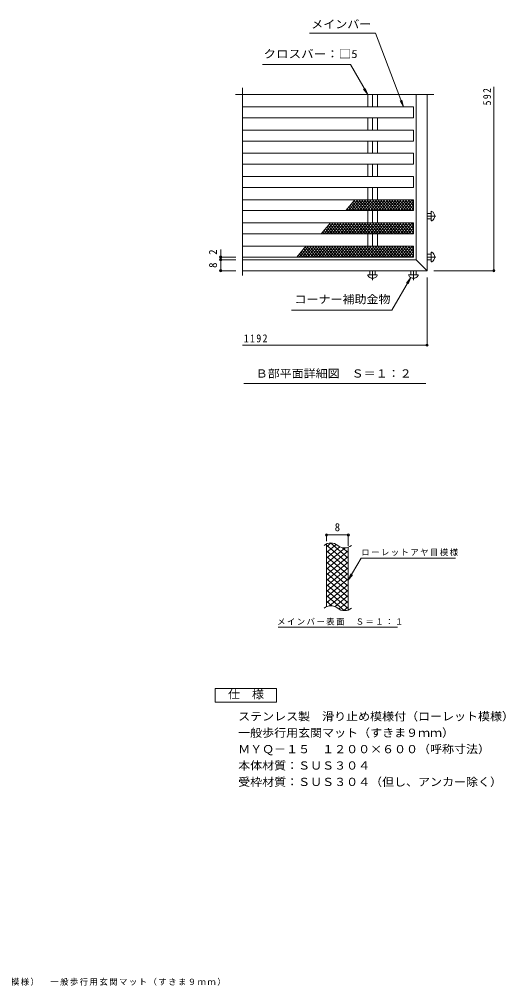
# Model space of a CAD drawing. Units: millimetres on the paper, enlarged 5 times, with parts at other scales. Extents: x -951 to 1082, y -967 to 875.
# Drawn here: x 190 to 1082, y -946 to 824 of the extents above; entities that cross this region are included whole.
import ezdxf
from ezdxf.enums import TextEntityAlignment as Align

# ---------------------------------------------------------------- set-up
doc = ezdxf.new("R2010")
doc.units = ezdxf.units.MM
doc.header["$LTSCALE"] = 5
doc.header["$PDMODE"] = 32
doc.header["$PDSIZE"] = 4
doc.linetypes.add('CHAIN1', pattern=[8, 5, -1, 1, -1])
for name, color, linetype, lineweight in [('D-1', 2, 'Continuous', 9), ('D-2', 3, 'Continuous', 9), ('D-4', 7, 'Continuous', 9), ('D-5', 7, 'Continuous', 9), ('F-0_F-0ﾚｲﾔ', 3, 'Continuous', 9), ('F-2_F-2ﾚｲﾔ', 3, 'Continuous', 9), ('F-4_F-4ﾚｲﾔ', 7, 'Continuous', 9), ('F-5_F-5ﾚｲﾔ', 7, 'Continuous', 9)]:
    doc.layers.add(name, color=color, linetype=linetype, lineweight=lineweight)
doc.styles.add('ＭＳ ゴシック', font='')
doc.styles.get('ＭＳ ゴシック').set_extended_font_data('MS Gothic')

msp = doc.modelspace()

# ---------------------------------------------------------------- linework, layer by layer
at = {"layer": 'D-1'}
for p, q in [((599.227, 699.052), (599.227, 354.951)), ((586.584, 686.402), (949.888, 686.402)), ((917.644, 686.402), (917.644, 383.903)), ((937.644, 686.402), (937.644, 363.903)), ((945.144, 468.903), (937.644, 468.903)), ((945.144, 472.653), (945.144, 455.153)), ((945.144, 472.653), (946.644, 472.521)), ((945.144, 458.903), (937.644, 458.903)), ((946.644, 455.284), (945.144, 455.153)), ((945.144, 393.903), (937.644, 393.903)), ((945.144, 397.653), (945.144, 380.153)), ((946.644, 397.521), (945.144, 397.653)), ((917.644, 383.903), (599.227, 383.903)), ((917.644, 383.903), (937.644, 363.903)), ((945.144, 383.903), (937.644, 383.903)), ((945.144, 380.153), (946.644, 380.284)), ((937.644, 363.903), (599.227, 363.903)), ((846.394, 356.403), (828.894, 356.403)), ((828.894, 356.403), (829.025, 354.903)), ((832.644, 356.403), (832.644, 363.903)), ((842.644, 356.403), (842.644, 363.903)), ((846.394, 356.403), (846.263, 354.903)), ((921.394, 356.403), (903.894, 356.403)), ((903.894, 356.403), (904.025, 354.903)), ((907.644, 356.403), (907.644, 363.903)), ((917.644, 356.403), (917.644, 363.903)), ((921.263, 354.903), (921.394, 356.403))]:
    msp.add_line(p, q, dxfattribs=at)
at = {"layer": 'D-1', "linetype": 'CHAIN1'}
for p, q in [((937.644, 463.903), (953.903, 463.903)), ((937.644, 388.903), (953.903, 388.903)), ((837.644, 346.547), (837.644, 363.903)), ((912.644, 346.76), (912.644, 363.903))]:
    msp.add_line(p, q, dxfattribs=at)
at = {"layer": 'D-1'}
for centre, start, end in [((941.715, 463.903), 299.76143, 60.23856), ((941.715, 388.903), 299.76143, 60.23856), ((837.644, 359.831), 209.76143, 330.23856), ((912.644, 359.831), 209.76143, 330.23856)]:
    msp.add_arc(centre, 9.928, start, end, dxfattribs=at)
at = {"layer": 'D-2'}
for p, q in [((828.805, 663.902), (828.805, 686.402)), ((837.644, 663.902), (837.644, 686.402)), ((846.483, 663.902), (846.483, 686.402)), ((912.644, 663.902), (599.227, 663.902)), ((828.805, 621.402), (828.805, 643.902)), ((837.644, 621.402), (837.644, 643.902)), ((846.483, 621.402), (846.483, 643.902)), ((912.644, 621.402), (599.227, 621.402)), ((828.805, 578.902), (828.805, 601.402)), ((837.644, 578.902), (837.644, 601.402)), ((846.483, 578.902), (846.483, 601.402)), ((912.644, 578.902), (599.227, 578.902)), ((828.805, 536.402), (828.805, 558.902)), ((837.644, 536.402), (837.644, 558.902)), ((846.483, 536.402), (846.483, 558.902)), ((912.644, 536.402), (599.227, 536.402)), ((828.805, 493.902), (828.805, 516.402)), ((837.644, 493.902), (837.644, 516.402)), ((846.483, 493.902), (846.483, 516.402)), ((912.644, 493.902), (599.227, 493.902)), ((805.437, 493.902), (788.655, 473.903)), ((810.437, 493.902), (793.655, 473.903)), ((799.144, 473.903), (793.899, 480.153)), ((804.144, 473.903), (796.399, 483.132)), ((815.437, 493.902), (798.655, 473.903)), ((809.144, 473.903), (798.899, 486.111)), ((814.144, 473.903), (801.399, 489.091)), ((820.437, 493.902), (803.655, 473.903)), ((819.144, 473.903), (803.899, 492.07)), ((824.144, 473.903), (807.362, 493.902)), ((825.437, 493.902), (808.655, 473.903)), ((829.144, 473.903), (812.362, 493.902)), ((830.437, 493.902), (813.655, 473.903)), ((834.144, 473.903), (817.362, 493.902)), ((835.437, 493.902), (818.655, 473.903)), ((839.144, 473.903), (822.362, 493.902)), ((840.437, 493.902), (823.655, 473.903)), ((844.144, 473.903), (827.362, 493.902)), ((845.437, 493.902), (828.655, 473.903)), ((849.144, 473.903), (832.362, 493.902)), ((850.437, 493.902), (833.655, 473.903)), ((854.144, 473.903), (837.362, 493.902)), ((855.437, 493.902), (838.655, 473.903)), ((859.144, 473.903), (842.362, 493.902)), ((860.437, 493.902), (843.655, 473.903)), ((864.144, 473.903), (847.362, 493.902)), ((865.437, 493.902), (848.655, 473.903)), ((869.144, 473.903), (852.362, 493.902)), ((870.437, 493.902), (853.655, 473.903)), ((874.144, 473.903), (857.362, 493.902)), ((875.437, 493.902), (858.655, 473.903)), ((879.144, 473.903), (862.362, 493.902)), ((880.437, 493.902), (863.655, 473.903)), ((884.144, 473.903), (867.362, 493.902)), ((885.437, 493.902), (868.655, 473.903)), ((889.144, 473.903), (872.362, 493.902)), ((890.437, 493.902), (873.655, 473.903)), ((894.144, 473.903), (877.362, 493.902)), ((895.437, 493.902), (878.655, 473.903)), ((899.144, 473.903), (882.362, 493.902)), ((900.437, 493.902), (883.655, 473.903)), ((904.144, 473.903), (887.362, 493.902)), ((905.437, 493.902), (888.655, 473.903)), ((909.144, 473.903), (892.362, 493.902)), ((910.437, 493.902), (893.655, 473.903)), ((912.644, 475.69), (897.362, 493.902)), ((912.644, 490.574), (898.655, 473.903)), ((912.644, 482.841), (903.362, 493.902)), ((912.644, 484.615), (903.655, 473.903)), ((912.644, 489.991), (909.362, 493.902)), ((794.144, 473.903), (791.399, 477.173)), ((828.805, 451.403), (828.805, 473.903)), ((837.644, 451.403), (837.644, 473.903)), ((846.483, 451.403), (846.483, 473.903)), ((912.644, 477.464), (909.655, 473.903)), ((912.644, 451.403), (599.227, 451.403)), ((760.437, 451.403), (743.655, 431.403)), ((765.437, 451.403), (748.655, 431.403)), ((770.437, 451.403), (753.655, 431.403)), ((764.144, 431.403), (753.899, 443.611)), ((769.144, 431.403), (756.399, 446.591)), ((775.437, 451.403), (758.655, 431.403)), ((774.144, 431.403), (758.899, 449.57)), ((779.144, 431.403), (762.362, 451.403)), ((780.437, 451.403), (763.655, 431.403)), ((784.144, 431.403), (767.362, 451.403)), ((785.437, 451.403), (768.655, 431.403)), ((789.144, 431.403), (772.362, 451.403)), ((790.437, 451.403), (773.655, 431.403)), ((794.144, 431.403), (777.362, 451.403)), ((795.437, 451.403), (778.655, 431.403)), ((799.144, 431.403), (782.362, 451.403)), ((800.437, 451.403), (783.655, 431.403)), ((804.144, 431.403), (787.362, 451.403)), ((805.437, 451.403), (788.655, 431.403)), ((809.144, 431.403), (792.362, 451.403)), ((810.437, 451.403), (793.655, 431.403)), ((814.144, 431.403), (797.362, 451.403)), ((815.437, 451.403), (798.655, 431.403)), ((819.144, 431.403), (802.362, 451.403)), ((820.437, 451.403), (803.655, 431.403)), ((824.144, 431.403), (807.362, 451.403)), ((825.437, 451.403), (808.655, 431.403)), ((829.144, 431.403), (812.362, 451.403)), ((830.437, 451.403), (813.655, 431.403)), ((834.144, 431.403), (817.362, 451.403)), ((835.437, 451.403), (818.655, 431.403)), ((839.144, 431.403), (822.362, 451.403)), ((840.437, 451.403), (823.655, 431.403)), ((844.144, 431.403), (827.362, 451.403)), ((845.437, 451.403), (828.655, 431.403)), ((849.144, 431.403), (832.362, 451.403)), ((850.437, 451.403), (833.655, 431.403)), ((854.144, 431.403), (837.362, 451.403)), ((855.437, 451.403), (838.655, 431.403)), ((859.144, 431.403), (842.362, 451.403)), ((860.437, 451.403), (843.655, 431.403)), ((864.144, 431.403), (847.362, 451.403)), ((865.437, 451.403), (848.655, 431.403)), ((869.144, 431.403), (852.362, 451.403)), ((870.437, 451.403), (853.655, 431.403)), ((874.144, 431.403), (857.362, 451.403)), ((875.437, 451.403), (858.655, 431.403)), ((879.144, 431.403), (862.362, 451.403)), ((880.437, 451.403), (863.655, 431.403)), ((884.144, 431.403), (867.362, 451.403)), ((885.437, 451.403), (868.655, 431.403)), ((889.144, 431.403), (872.362, 451.403)), ((890.437, 451.403), (873.655, 431.403)), ((894.144, 431.403), (877.362, 451.403)), ((895.437, 451.403), (878.655, 431.403)), ((899.144, 431.403), (882.362, 451.403)), ((900.437, 451.403), (883.655, 431.403)), ((904.144, 431.403), (887.362, 451.403)), ((905.437, 451.403), (888.655, 431.403)), ((909.144, 431.403), (892.362, 451.403)), ((910.437, 451.403), (893.655, 431.403)), ((912.644, 433.19), (897.362, 451.403)), ((912.644, 448.074), (898.655, 431.403)), ((912.644, 440.341), (903.362, 451.403)), ((912.644, 447.491), (909.362, 451.403)), ((744.144, 431.403), (743.9, 431.694)), ((749.144, 431.403), (746.399, 434.673)), ((754.144, 431.403), (748.899, 437.653)), ((759.144, 431.403), (751.399, 440.632)), ((828.805, 408.903), (828.805, 431.403)), ((837.644, 408.903), (837.644, 431.403)), ((846.483, 408.903), (846.483, 431.403)), ((912.644, 442.115), (903.655, 431.403)), ((912.644, 434.964), (909.655, 431.403)), ((912.644, 408.903), (599.227, 408.903)), ((715.437, 408.903), (698.655, 388.903)), ((720.437, 408.903), (703.655, 388.903)), ((725.437, 408.903), (708.655, 388.903)), ((730.437, 408.903), (713.655, 388.903)), ((734.144, 388.903), (717.362, 408.903)), ((735.437, 408.903), (718.655, 388.903)), ((739.144, 388.903), (722.362, 408.903)), ((740.437, 408.903), (723.655, 388.903)), ((744.144, 388.903), (727.362, 408.903)), ((745.437, 408.903), (728.655, 388.903)), ((749.144, 388.903), (732.361, 408.903)), ((750.437, 408.903), (733.655, 388.903)), ((754.144, 388.903), (737.362, 408.903)), ((755.437, 408.903), (738.655, 388.903)), ((759.144, 388.903), (742.362, 408.903)), ((760.437, 408.903), (743.655, 388.903)), ((764.144, 388.903), (747.362, 408.903)), ((765.437, 408.903), (748.655, 388.903)), ((769.144, 388.903), (752.362, 408.903)), ((770.437, 408.903), (753.655, 388.903)), ((774.144, 388.903), (757.362, 408.903)), ((775.437, 408.903), (758.655, 388.903)), ((779.144, 388.903), (762.362, 408.903)), ((780.437, 408.903), (763.655, 388.903)), ((784.144, 388.903), (767.362, 408.903)), ((785.437, 408.903), (768.655, 388.903)), ((789.144, 388.903), (772.362, 408.903)), ((790.437, 408.903), (773.655, 388.903)), ((794.144, 388.903), (777.362, 408.903)), ((795.437, 408.903), (778.655, 388.903)), ((799.144, 388.903), (782.362, 408.903)), ((800.437, 408.903), (783.655, 388.903)), ((804.144, 388.903), (787.362, 408.903)), ((805.437, 408.903), (788.655, 388.903)), ((809.144, 388.903), (792.362, 408.903)), ((810.437, 408.903), (793.655, 388.903)), ((814.144, 388.903), (797.362, 408.903)), ((815.437, 408.903), (798.655, 388.903)), ((819.144, 388.903), (802.362, 408.903)), ((820.437, 408.903), (803.655, 388.903)), ((824.144, 388.903), (807.361, 408.903)), ((825.437, 408.903), (808.655, 388.903)), ((829.144, 388.903), (812.362, 408.903)), ((830.437, 408.903), (813.655, 388.903)), ((834.144, 388.903), (817.362, 408.903)), ((835.437, 408.903), (818.655, 388.903)), ((839.144, 388.903), (822.362, 408.903)), ((840.437, 408.903), (823.655, 388.903)), ((844.144, 388.903), (827.362, 408.903)), ((845.437, 408.903), (828.655, 388.903)), ((849.144, 388.903), (832.362, 408.903)), ((850.437, 408.903), (833.655, 388.903)), ((854.144, 388.903), (837.362, 408.903)), ((855.437, 408.903), (838.655, 388.903)), ((859.144, 388.903), (842.362, 408.903)), ((860.437, 408.903), (843.655, 388.903)), ((864.144, 388.903), (847.362, 408.903)), ((865.437, 408.903), (848.655, 388.903)), ((869.144, 388.903), (852.362, 408.903)), ((870.437, 408.903), (853.655, 388.903)), ((874.144, 388.903), (857.362, 408.903)), ((875.437, 408.903), (858.655, 388.903)), ((879.144, 388.903), (862.362, 408.903)), ((880.437, 408.903), (863.655, 388.903)), ((884.144, 388.903), (867.362, 408.903)), ((885.437, 408.903), (868.655, 388.903)), ((889.144, 388.903), (872.362, 408.903)), ((890.437, 408.903), (873.655, 388.903)), ((894.144, 388.903), (877.362, 408.903)), ((895.437, 408.903), (878.655, 388.903)), ((899.144, 388.903), (882.361, 408.903)), ((900.437, 408.903), (883.655, 388.903)), ((904.144, 388.903), (887.362, 408.903)), ((905.437, 408.903), (888.655, 388.903)), ((909.144, 388.903), (892.362, 408.903)), ((910.437, 408.903), (893.655, 388.903)), ((912.644, 390.69), (897.362, 408.903)), ((912.644, 397.841), (903.361, 408.903)), ((912.644, 404.991), (909.362, 408.903)), ((912.644, 408.903), (912.644, 388.903)), ((704.144, 388.903), (701.399, 392.173)), ((709.144, 388.903), (703.899, 395.153)), ((714.144, 388.903), (706.399, 398.132)), ((719.144, 388.903), (708.899, 401.111)), ((724.144, 388.903), (711.399, 404.091)), ((729.144, 388.903), (713.899, 407.07)), ((912.644, 405.574), (898.655, 388.903)), ((912.644, 399.615), (903.655, 388.903)), ((912.644, 392.464), (909.655, 388.903)), ((912.644, 388.903), (599.227, 388.903)), ((699.144, 388.903), (698.899, 389.194))]:
    msp.add_line(p, q, dxfattribs=at)
for points in [[(912.644, 663.902), (912.644, 643.902), (599.227, 643.902)], [(912.644, 621.402), (912.644, 601.402), (599.227, 601.402)], [(912.644, 578.902), (912.644, 558.902), (599.227, 558.902)], [(912.644, 536.402), (912.644, 516.402), (599.227, 516.402)], [(912.644, 493.902), (912.644, 473.903), (599.227, 473.903)], [(912.644, 451.403), (912.644, 431.403), (599.227, 431.403)]]:
    msp.add_lwpolyline(points, dxfattribs=at)
at = {"layer": 'D-4'}
for p, q in [((721.952, 798.948), (842.898, 798.948)), ((635.57, 741.402), (797.051, 741.402)), ((828.805, 686.402), (797.051, 741.402)), ((828.805, 686.402), (821.196, 696.319)), ((828.805, 686.402), (824.022, 697.951)), ((1060.144, 363.903), (1060.144, 701.014)), ((894.326, 663.902), (891.441, 676.065)), ((559.227, 363.903), (559.227, 402.51)), ((586.727, 388.902), (557.727, 388.902)), ((586.727, 383.903), (557.727, 383.903)), ((586.727, 363.903), (557.727, 363.903)), ((950.144, 363.903), (1061.644, 363.903)), ((907.68, 351.233), (873.137, 291.403)), ((907.68, 351.233), (900.07, 341.316)), ((907.68, 351.233), (902.896, 339.684)), ((937.644, 351.403), (937.644, 225.878)), ((689.098, 291.403), (873.137, 291.403)), ((599.227, 227.378), (937.644, 227.378))]:
    msp.add_line(p, q, dxfattribs=at)
msp.add_lwpolyline([(842.898, 798.948), (894.326, 663.902), (888.391, 674.903)], dxfattribs=at)
for p in [(559.227, 388.902), (559.227, 383.903), (559.227, 363.903), (1060.144, 363.903), (937.644, 227.378)]:
    msp.add_point(p, dxfattribs=at)
at = {"layer": 'D-5'}
msp.add_line((935.226, 157.369), (601.644, 157.369), dxfattribs=at)
at = {"layer": 'F-0_F-0ﾚｲﾔ'}
for p, q in [((753.196, -251.704), (753.196, -136.704)), ((793.196, -257.703), (793.196, -142.703))]:
    msp.add_line(p, q, dxfattribs=at)
for centre, start, end in [((761.213, -154.87), 50.82628, 129.17371), ((786.298, -124.083), 230.82628, 309.17371), ((761.213, -269.87), 50.82628, 129.17371), ((786.298, -239.083), 230.82628, 309.17371)]:
    msp.add_arc(centre, 19.856, start, end, dxfattribs=at)
at = {"layer": 'F-2_F-2ﾚｲﾔ'}
for p, q in [((753.196, -142.052), (761.58, -135.017)), ((753.196, -152.305), (770.837, -137.502)), ((753.196, -139.249), (793.196, -172.813)), ((760.389, -135.031), (793.196, -162.559)), ((753.196, -162.559), (777.712, -141.988)), ((753.196, -172.813), (787.662, -143.893)), ((753.196, -183.067), (793.196, -149.502)), ((753.196, -149.503), (793.196, -183.066)), ((782.872, -143.642), (793.196, -152.305)), ((753.196, -159.757), (793.196, -193.32)), ((753.196, -193.32), (793.196, -159.757)), ((753.196, -170.01), (793.196, -203.574)), ((753.196, -203.574), (793.196, -170.01)), ((753.196, -180.264), (793.196, -213.828)), ((753.196, -213.828), (793.196, -180.264)), ((753.196, -190.518), (793.196, -224.082)), ((753.196, -224.082), (793.196, -190.518)), ((753.196, -200.772), (793.196, -234.336)), ((753.196, -234.336), (793.196, -200.772)), ((753.196, -211.026), (793.196, -244.59)), ((753.196, -244.59), (793.196, -211.026)), ((753.196, -221.28), (793.196, -254.844)), ((758.773, -250.164), (793.196, -221.28)), ((753.196, -231.533), (785.851, -258.935)), ((753.196, -241.788), (763.107, -250.104)), ((769.183, -251.683), (793.196, -231.534)), ((776.108, -256.126), (793.196, -241.788)), ((785.024, -258.899), (793.196, -252.042))]:
    msp.add_line(p, q, dxfattribs=at)
at = {"layer": 'F-4_F-4ﾚｲﾔ'}
for p, q in [((753.196, -131.61), (753.196, -118.793)), ((753.196, -120.293), (793.196, -120.293)), ((793.196, -139.995), (793.196, -118.793))]:
    msp.add_line(p, q, dxfattribs=at)
at = {"layer": 'F-4_F-4ﾚｲﾔ', "color": 2}
for p, q in [((548.847, -401.498), (661.348, -401.498)), ((548.847, -426.498), (548.847, -401.498))]:
    msp.add_line(p, q, dxfattribs=at)
msp.add_lwpolyline([(661.348, -401.498), (661.348, -426.498), (548.847, -426.498)], dxfattribs=at)
at = {"layer": 'F-4_F-4ﾚｲﾔ'}
for p in [(753.196, -120.293), (793.196, -120.293)]:
    msp.add_point(p, dxfattribs=at)
at = {"layer": 'F-5_F-5ﾚｲﾔ'}
for p, q in [((793.196, -203.285), (816.537, -162.858)), ((816.537, -162.858), (989.738, -162.858)), ((793.196, -203.285), (797.98, -191.737)), ((793.196, -203.285), (800.805, -193.369)), ((664.382, -289.247), (883.4, -289.247))]:
    msp.add_line(p, q, dxfattribs=at)

# ---------------------------------------------------------------- texts
at = {"layer": 'D-2', "color": 2, "insert": (1055.144, 666.734), "char_height": 14.66, "attachment_point": 7, "rotation": 90, "style": 'ＭＳ ゴシック'}
msp.add_mtext('\\T1.27;\\W0.9;592', dxfattribs=at)
at = {"layer": 'D-2', "color": 2, "insert": (601.561, 232.378), "char_height": 14.66, "attachment_point": 7, "style": 'ＭＳ ゴシック'}
msp.add_mtext('\\T1.28;\\W0.9;1192', dxfattribs=at)
at = {"layer": 'D-4', "color": 2, "style": 'ＭＳ ゴシック'}
for s, width, p in [('メインバー', 1.1, (725.344, 803.636)), ('クロスバー：□5', 1.15, (637.719, 749.135)), ('コーナー補助金物', 1.1, (694.607, 299.623)), ('Ｂ部平面詳細図\u3000Ｓ＝１：２', 1.1, (623.435, 163.619))]:
    msp.add_text(s, height=14.66, dxfattribs=dict(at, width=width)).set_placement(p, align=Align.BOTTOM_LEFT)
for s, p in [('2', (556.727, 392.899)), ('8', (556.727, 368.903))]:
    msp.add_text(s, height=14.66, rotation=90, dxfattribs=at).set_placement(p, align=Align.BOTTOM_LEFT)
at = {"layer": 'F-0_F-0ﾚｲﾔ', "color": 2, "style": 'ＭＳ ゴシック', "width": 1.1}
for s, p in [('ステンレス製\u3000滑り止め模様付（ローレット模様）', (591.225, -464.619)), ('一般歩行用玄関マット（すきま９ｍｍ）', (591.225, -494.619)), ('ＭＹＱ－１５\u3000１２００×６００（呼称寸法）', (591.225, -524.619)), ('本体材質：ＳＵＳ３０４', (591.225, -554.619)), ('受枠材質：ＳＵＳ３０４（但し、アンカー除く）', (591.225, -584.619))]:
    msp.add_text(s, height=14.66, dxfattribs=at).set_placement(p, align=Align.BOTTOM_LEFT)
at = {"layer": 'F-4_F-4ﾚｲﾔ', "color": 2, "style": 'ＭＳ ゴシック'}
msp.add_text('8', height=14.66, dxfattribs=at).set_placement((768.196, -117.793), align=Align.BOTTOM_LEFT)
at = {"layer": 'F-5_F-5ﾚｲﾔ', "color": 2, "style": 'ＭＳ ゴシック', "width": 1.1}
msp.add_text('仕\u3000様', height=14.66, dxfattribs=at).set_placement((572.597, -423.998), align=Align.BOTTOM_LEFT)
at = {"layer": 'F-5_F-5ﾚｲﾔ', "char_height": 11, "attachment_point": 7, "style": 'ＭＳ ゴシック'}
for s, insert in [('\\T1.17;ローレットアヤ目模様', (816.989, -158.904)), ('\\T1.17;メインバー表面\u3000Ｓ＝１：１', (662.602, -285.896)), ('\\T1.17;ステンレス製\u3000滑り止め模様付（ローレット模様）\u3000一般歩行用玄関マット（すきま９ｍｍ）', (-185.816, -946.092))]:
    msp.add_mtext(s, dxfattribs=dict(at, insert=insert))

doc.saveas('drawing.dxf')
